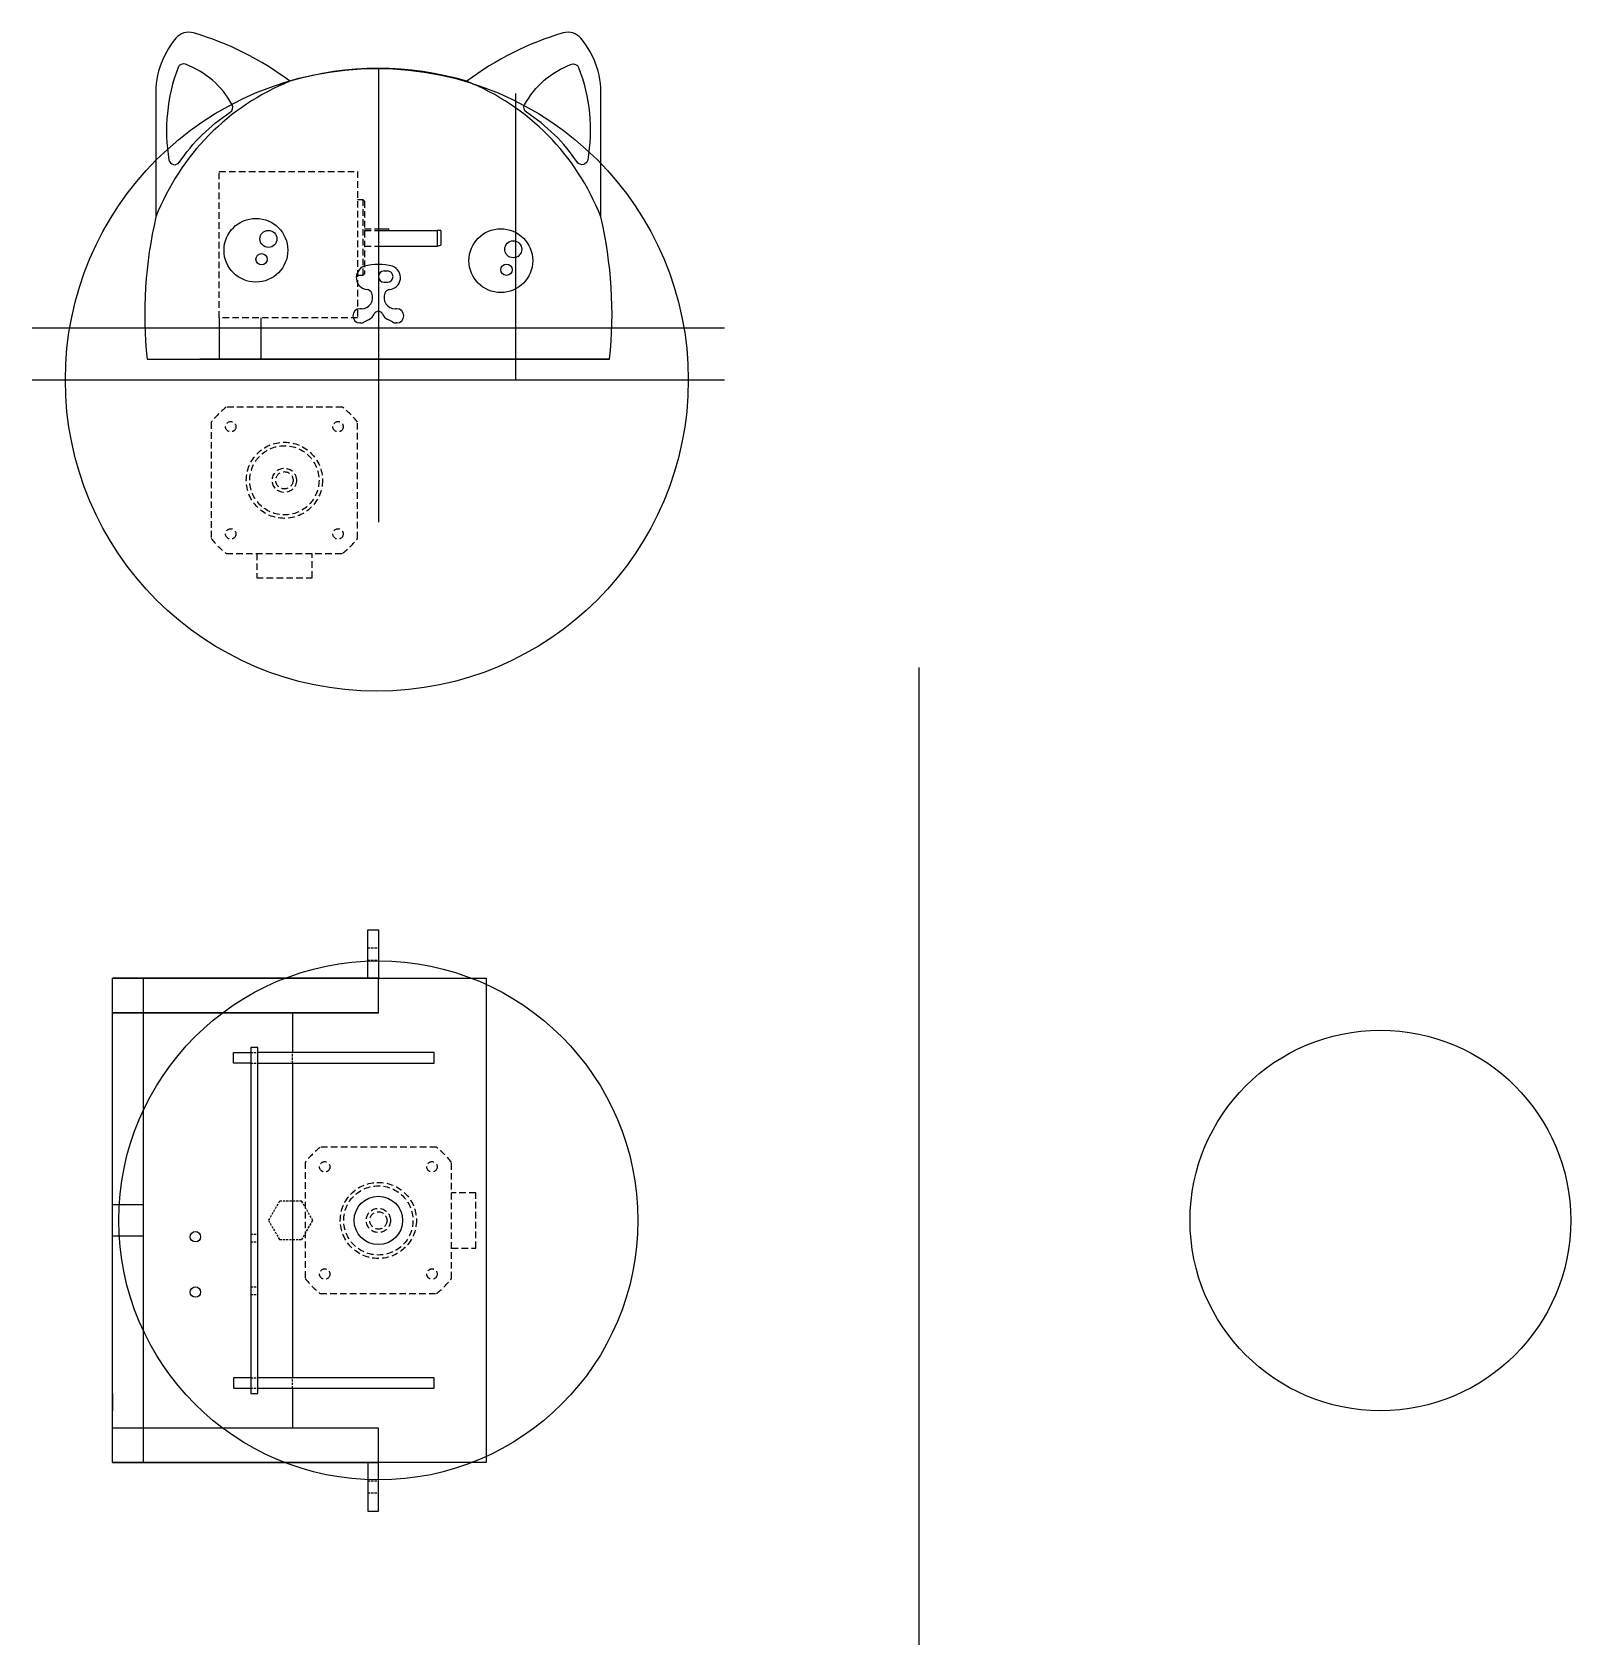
# Model space of a CAD drawing. Header units: millimetres. Extents: x -291 to 1219, y -911 to 1006.
# Drawn here: x 419.7 to 864.2, y -217.2 to 248.8 of the extents above; entities that cross this region are included whole.
import ezdxf

# ---------------------------------------------------------------- set-up
doc = ezdxf.new("R2010")
doc.units = ezdxf.units.MM
doc.linetypes.add('HIDDEN2', pattern=[4.7625, 3.175, -1.5875])
doc.layers.add('우측면도', color=140, linetype='Continuous')
doc.layers.add('정면도', color=220, linetype='Continuous')

# ---------------------------------------------------------------- blocks, each defined once
blk = doc.blocks.new('Stepper Motor')
at = {"layer": '우측면도', "linetype": 'HIDDEN2', "ltscale": 0.6}
for p, q in [((318.99, -86.55), (311.99, -86.55)), ((318.99, -102.55), (318.99, -86.55)), ((311.99, -102.55), (318.99, -102.55))]:
    blk.add_line(p, q, dxfattribs=at)
blk.add_lwpolyline([(311.99, -111.34), (311.99, -77.77, 0.057369), (307.62, -73.4), (274.06, -73.4, 0.057369), (269.69, -77.77), (269.69, -111.34, 0.057369), (274.06, -115.7), (307.62, -115.7, 0.057369)], format="xyb", close=True, dxfattribs=at)
for centre, radius in [((275.34, -79.05), 1.5), ((306.34, -79.05), 1.5), ((290.84, -94.55), 11), ((290.84, -94.55), 10), ((290.84, -94.55), 3.5), ((290.84, -94.55), 2.5), ((275.34, -110.05), 1.5), ((306.34, -110.05), 1.5)]:
    blk.add_circle(centre, radius, dxfattribs=at)
blk = doc.blocks.new('123213')
for points in [[(468.13, 169.35), (468.13, 157.35)], [(480.13, 169.35), (480.13, 157.35)], [(468.13, 157.35), (480.13, 157.35)]]:
    blk.add_lwpolyline(points)
at = {"layer": '정면도', "linetype": 'HIDDEN2', "ltscale": 0.6}
blk.add_line((510.13, 203.04), (510.13, 182.04), dxfattribs=at)
blk.add_lwpolyline([(508.13, 169.35), (468.13, 169.35), (468.13, 211.65), (508.13, 211.65)], close=True, dxfattribs=at)
for points in [[(508.13, 203.54), (509.63, 203.54), (509.63, 181.54), (508.13, 181.54)], [(510.13, 203.04), (509.63, 203.54)], [(510.13, 195.04), (514.13, 195.04)], [(510.13, 194.54), (514.13, 194.54)], [(510.13, 190.04), (514.13, 190.04)], [(510.13, 182.04), (509.63, 181.54)]]:
    blk.add_lwpolyline(points, dxfattribs=at)
at = {"layer": '정면도'}
for points in [[(514.13, 195.04), (517.13, 195.04)], [(514.13, 194.54), (531.13, 194.54)], [(517.13, 194.54), (517.13, 195.04)], [(531.13, 194.54), (531.13, 190.04)], [(532.13, 194.54), (531.13, 194.54)], [(532.13, 194.54), (532.13, 190.31)], [(514.13, 190.04), (531.13, 190.04)], [(531.13, 190.04), (532.13, 190.31)]]:
    blk.add_lwpolyline(points, dxfattribs=at)

msp = doc.modelspace()

# ---------------------------------------------------------------- linework, layer by layer
for p, q in [((521.316, 179.876), (522.298, 179.876)), ((521.316, 176.604), (522.298, 176.604)), ((514.771, 168.935), (514.362, 168.935)), ((524.998, 168.935), (524.589, 168.935)), ((514.492, 164.844), (514.362, 164.844)), ((524.998, 164.844), (524.868, 164.844))]:
    msp.add_line(p, q)
msp.add_lwpolyline([(586.503, 154.349, 0.0840974), (583.929, 195.55), (583.929, 229.204, 0.1975109), (578.193, 247.104, 0.2969103), (573.065, 248.654, 0.0912972), (545.267, 234.677, 0.1451421), (494.094, 234.677, 0.0912972), (466.296, 248.654, 0.2969103), (461.167, 247.104, 0.1975109), (455.431, 229.204), (455.431, 195.55, 0.0840974), (452.857, 154.349)], format="xyb", close=True)
for points in [[(462.119, 211.239, -0.0989716), (476.882, 225.716, 0.390137), (477.427, 227.864, 0.1817494), (463.921, 239.609, 0.4115812), (461.822, 238.66, 0.1341614), (459.181, 211.926, 0.6748486), (462.146, 211.278)], [(577.241, 211.239, 0.0989716), (562.479, 225.716, -0.390137), (561.933, 227.864, -0.1817494), (575.439, 239.609, -0.4115812), (577.538, 238.66, -0.1341614), (580.179, 211.926, -0.6748486), (577.214, 211.278)]]:
    msp.add_lwpolyline(points, format="xyb")
for points in [[(519.68, 238.391), (519.68, 107.224)], [(559.288, 231.177), (559.288, 148.391)], [(419.68, 163.391), (619.68, 163.391)], [(515.608, 165.112), (516.968, 165.806)], [(523.753, 165.112), (522.392, 165.806)], [(586.503, 154.349), (468.125, 154.349)], [(419.68, 148.391), (619.68, 148.391)], [(675.956, -217.181), (675.956, 65.21)]]:
    msp.add_lwpolyline(points)
msp.add_lwpolyline([(442.83, -24.552), (550.83, -24.552), (550.83, -164.552), (442.83, -164.552)], close=True)
for centre, radius in [((519.24, 148.391), 90), ((484.299, 185.844), 9.213), ((487.899, 189.117), 2.455), ((555.062, 182.844), 9.213), ((558.662, 186.117), 2.455), ((485.935, 183.226), 1.636), ((556.698, 180.226), 1.636), ((519.68, -94.552), 75), ((809.204, -94.552), 55)]:
    msp.add_circle(centre, radius)
for centre, radius, start, end in [((520.12, 170.295), 69.444, 112.01078, 158.67397), ((519.24, 170.295), 69.444, 21.32603, 67.98922), ((516.781, 177.935), 3.483, 110.01596, 264.38218), ((519.683, 165.363), 16.365, 75.51126, 104.48874), ((521.316, 178.24), 1.636, 90, 270), ((522.298, 178.24), 1.636, 270, 90), ((522.579, 177.935), 3.485, 274.43183, 69.99804), ((514.771, 172.208), 3.273, 270, 22.7341), ((516.28, 172.84), 1.636, 22.7341, 84.38218), ((524.589, 172.208), 3.273, 157.2659, 270), ((523.08, 172.84), 1.636, 98.1446, 157.2659), ((514.362, 166.889), 2.045, 90, 270), ((519.68, 166.889), 1.309, 23.56663, 156.43337), ((524.998, 166.889), 2.045, 270, 90), ((514.492, 167.299), 2.455, 270, 297.03086), ((515.48, 168.721), 3.273, 297.03086, 336.43337), ((523.88, 168.721), 3.273, 203.56663, 242.96914), ((524.868, 167.299), 2.455, 242.96914, 270)]:
    msp.add_arc(centre, radius, start, end)
at = {"layer": '우측면도'}
for points in [[(516.68, -24.552), (516.68, -10.552), (519.68, -10.552), (519.68, -24.552)], [(442.83, -90.052), (442.83, -24.552)], [(442.83, -34.552), (519.68, -34.552), (519.68, -24.552), (442.83, -24.552)], [(451.83, -164.552), (451.83, -24.552)], [(519.68, -34.552), (442.83, -34.552)], [(494.83, -34.552), (494.83, -46.052)], [(482.83, -49.052), (477.83, -49.052), (477.83, -46.052), (482.83, -46.052)], [(484.83, -49.052), (535.83, -49.052), (535.83, -46.052), (484.83, -46.052)], [(494.83, -49.052), (494.83, -140.052)], [(451.83, -90.052), (442.83, -90.052)], [(442.83, -164.552), (442.83, -99.052)], [(451.83, -99.052), (442.83, -99.052)], [(482.83, -140.052), (477.83, -140.052), (477.83, -143.052), (482.83, -143.052)], [(484.83, -143.052), (535.83, -143.052), (535.83, -140.052), (484.83, -140.052)], [(494.83, -143.052), (494.83, -154.552)], [(442.83, -144.552), (442.83, -149.552)], [(442.83, -164.552), (519.68, -164.552), (519.68, -154.552), (442.83, -154.552)], [(516.68, -164.552), (516.68, -178.552), (519.68, -178.552), (519.68, -164.552)]]:
    msp.add_lwpolyline(points, dxfattribs=at)
at = {"layer": '우측면도', "linetype": 'HIDDEN2', "ltscale": 0.2}
for points in [[(516.68, -15.802), (519.68, -15.802)], [(516.68, -19.302), (519.68, -19.302)], [(482.83, -46.052), (484.83, -46.052)], [(494.83, -49.052), (494.83, -46.052)], [(482.83, -49.052), (484.83, -49.052)], [(500.74, -94.552), (497.535, -89.001), (491.125, -89.001), (487.92, -94.552), (491.125, -100.103), (497.535, -100.103), (500.74, -94.552)], [(482.83, -98.532), (484.83, -98.532)], [(482.83, -100.732), (484.83, -100.732)], [(482.83, -113.772), (484.83, -113.772)], [(482.83, -115.972), (484.83, -115.972)], [(482.83, -140.052), (484.83, -140.052)], [(482.83, -143.052), (484.83, -143.052)], [(494.83, -143.052), (494.83, -140.052)], [(516.68, -169.802), (519.68, -169.802)], [(516.68, -173.302), (519.68, -173.302)]]:
    msp.add_lwpolyline(points, dxfattribs=at)
at = {"layer": '우측면도'}
msp.add_lwpolyline([(484.83, -144.552), (484.83, -44.552), (482.83, -44.552), (482.83, -144.552)], close=True, dxfattribs=at)
for centre, radius in [((519.68, -94.552), 7), ((466.83, -99.252), 1.5), ((466.83, -115.252), 1.5)]:
    msp.add_circle(centre, radius, dxfattribs=at)

# ---------------------------------------------------------------- block references
msp.add_blockref('123213', (5.555, -3))
at = {"layer": '우측면도', "rotation": 270}
msp.add_blockref('Stepper Motor', (587.082, 410.198), dxfattribs=at)
at = {"layer": '우측면도'}
msp.add_blockref('Stepper Motor', (228.84, 0), dxfattribs=at)

doc.saveas('drawing.dxf')
